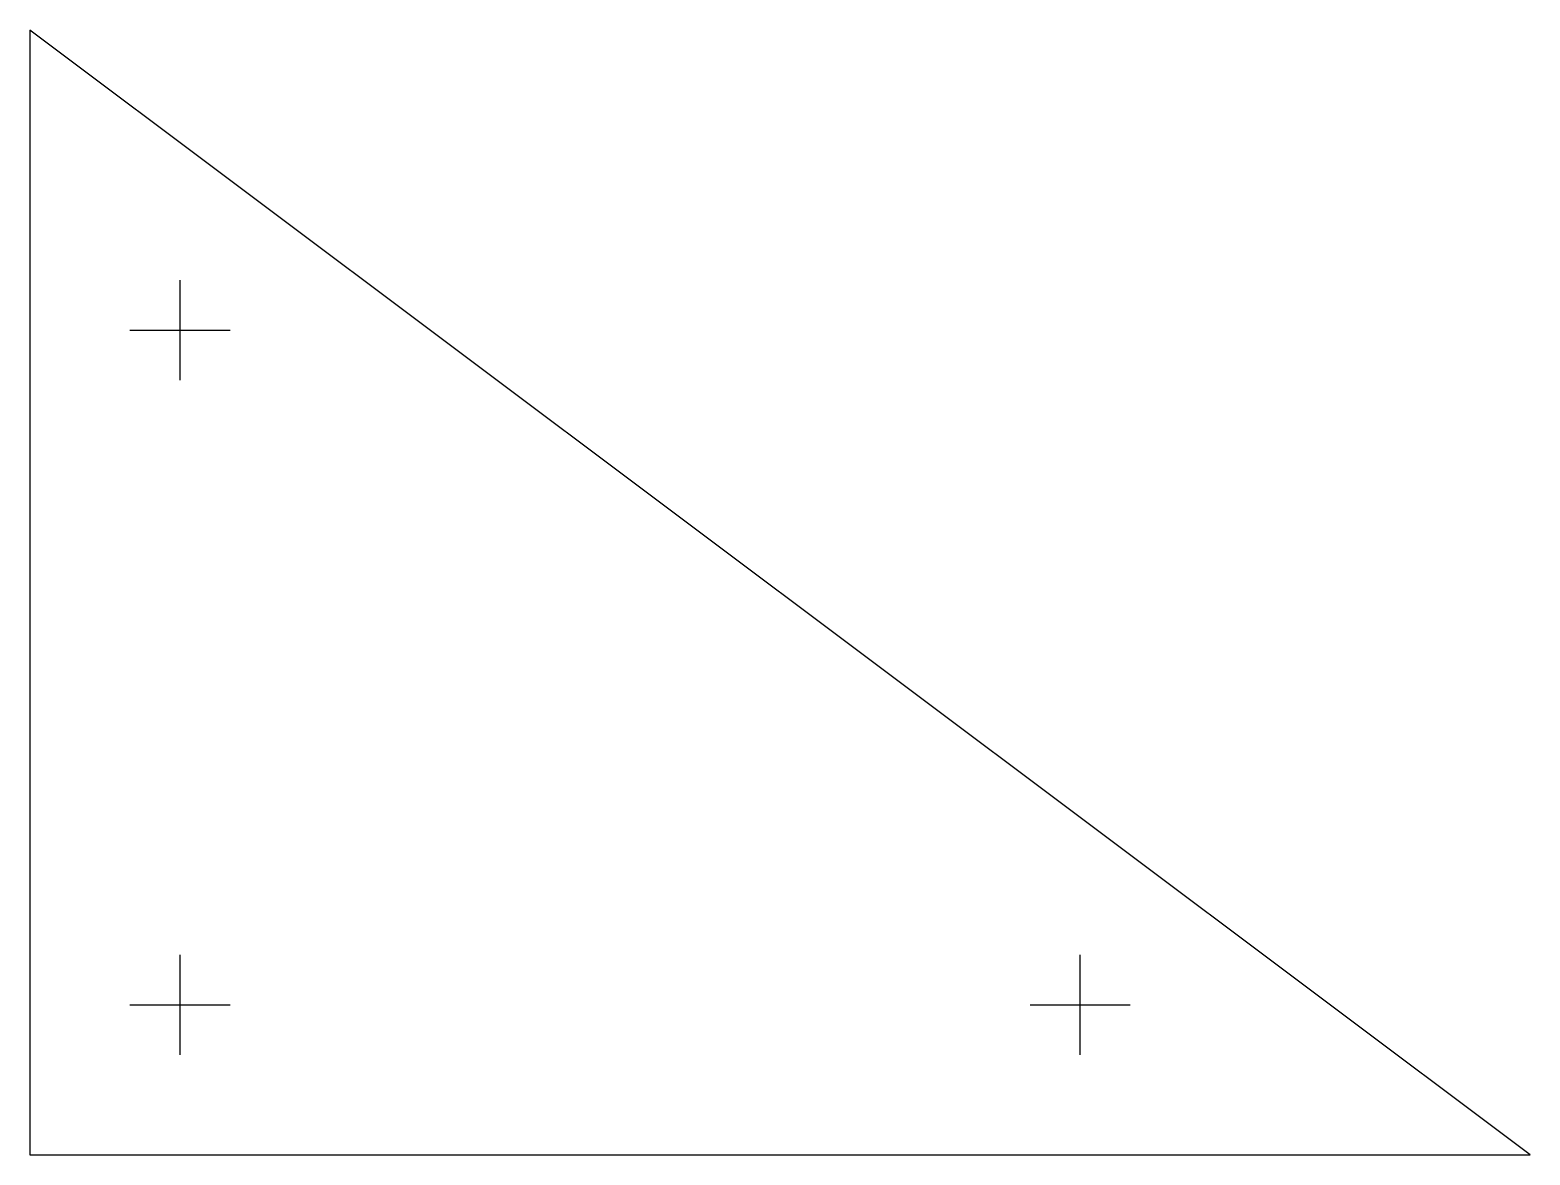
# Model space of a CAD drawing. Header units: metres. Extents: x 0 to 120, y 0 to 90.
import ezdxf

# ---------------------------------------------------------------- set-up
doc = ezdxf.new("R2010")
doc.units = ezdxf.units.M
doc.layers.add('GUIDE', color=3, linetype='Continuous')
doc.layers.add('OUTER', color=7, linetype='Continuous')

msp = doc.modelspace()

# ---------------------------------------------------------------- linework, layer by layer
at = {"layer": 'GUIDE'}
for p, q in [((12, 62), (12, 70)), ((8, 66), (16, 66)), ((12, 8), (12, 16)), ((84, 8), (84, 16)), ((8, 12), (16, 12)), ((80, 12), (88, 12))]:
    msp.add_line(p, q, dxfattribs=at)
at = {"layer": 'OUTER'}
msp.add_lwpolyline([(0, 0), (120, 0), (0, 90), (0, 0)], dxfattribs=at)

doc.saveas('drawing.dxf')
